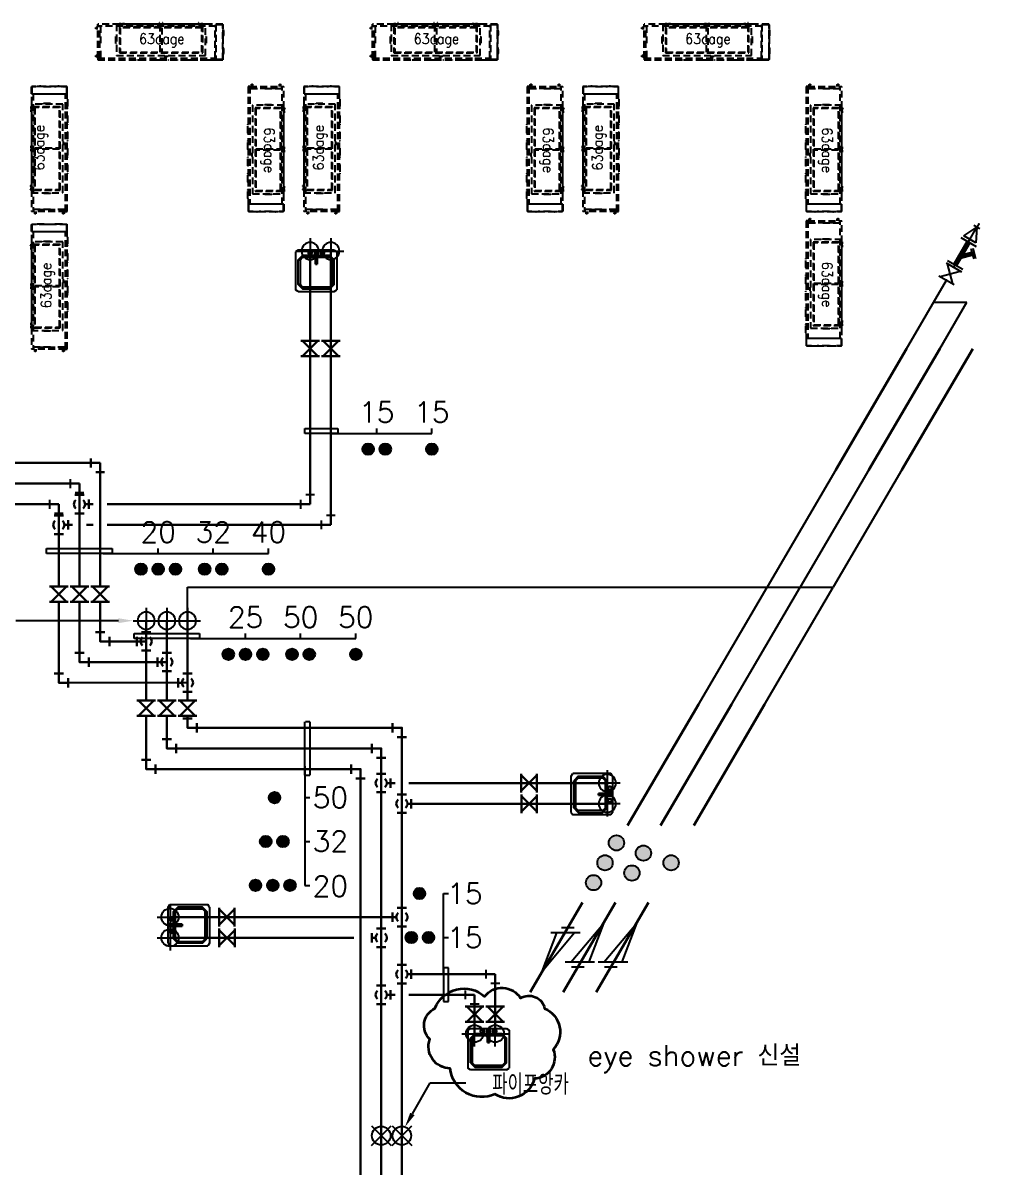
# Model space of a CAD drawing. Header units: millimetres. Extents: x 98929 to 11941380, y 952 to 54154.
# Drawn here: x 261045 to 275102, y 36084 to 52696 of the extents above; entities that cross this region are included whole.
import ezdxf
from ezdxf.enums import TextEntityAlignment as Align

# ---------------------------------------------------------------- set-up
doc = ezdxf.new("R2010")
doc.units = ezdxf.units.MM
for name, pattern in [('DASHED', [0.75, 0.5, -0.25]), ('HIDDEN', [0.375, 0.25, -0.125]), ('PHANTOM', [63.5, 31.75, -6.35, 6.35, -6.35, 6.35, -6.35])]:
    doc.linetypes.add(name, pattern=pattern)
for name, color, linetype, lineweight in [('-급수', 3, 'Continuous', 30), ('-급탕', 2, 'Continuous', 30), ('-환탕', 4, 'Continuous', 30)]:
    doc.layers.add(name, color=color, linetype=linetype, lineweight=lineweight)
for name, color, linetype in [('1', 1, 'Continuous'), ('5TXT', 7, 'Continuous'), ('ex', 1, 'Continuous'), ('IVC-SPF', 1, 'Continuous'), ('pipe', 3, 'Continuous'), ('R', 15, 'Continuous'), ('VENT', 7, 'HIDDEN'), ('Y', 2, 'Continuous'), ('라이저', 7, 'Continuous'), ('빌트인', 8, 'Continuous')]:
    doc.layers.add(name, color=color, linetype=linetype)
doc.styles.add('굴림', font='simple.shx', dxfattribs={"bigfont": 'whgtxt.shx'})
doc.styles.add('으뜸체', font='simplex.shx', dxfattribs={"bigfont": 'whgtxt.shx'})

# ---------------------------------------------------------------- blocks, each defined once
blk = doc.blocks.new('SINK2')
at = {"layer": '빌트인'}
for p, q in [((-262, 600), (-300, 575)), ((-300, 25), (-300, 575)), ((-262, 600), (262, 600)), ((-198, 562), (-262, 498)), ((-262, 498), (-198, 562)), ((-236, 498), (-198, 536)), ((-198, 536), (-236, 498)), ((198, 562), (-198, 562)), ((-198, 562), (198, 562)), ((-198, 536), (-198, 562)), ((-198, 536), (-198, 562)), ((-198, 536), (198, 536)), ((198, 536), (-198, 536)), ((262, 498), (198, 562)), ((198, 562), (198, 536)), ((262, 498), (198, 562)), ((198, 536), (198, 562)), ((236, 498), (198, 536)), ((198, 536), (236, 498)), ((262, 600), (300, 575)), ((300, 25), (300, 575)), ((-262, 498), (-262, 140)), ((-262, 498), (-262, 140)), ((-236, 498), (-262, 498)), ((-236, 498), (-262, 498)), ((-236, 140), (-236, 498)), ((-236, 140), (-236, 498)), ((236, 140), (236, 498)), ((236, 498), (262, 498)), ((236, 140), (236, 498)), ((236, 498), (262, 498)), ((262, 498), (262, 140)), ((262, 498), (262, 140)), ((-13, 204), (-13, 89)), ((13, 204), (-13, 204)), ((-13, 204), (-13, 102)), ((13, 204), (-13, 204)), ((-13, 204), (13, 204)), ((13, 204), (-13, 204)), ((-13, 204), (-13, 102)), ((-13, 89), (-13, 204)), ((13, 89), (13, 204)), ((13, 102), (13, 204)), ((13, 204), (13, 102)), ((13, 89), (13, 204)), ((-262, 0), (-300, 25)), ((-262, 140), (-198, 76)), ((-262, 140), (-236, 140)), ((-198, 76), (-262, 140)), ((-262, 140), (-236, 140)), ((262, 0), (-262, 0)), ((-198, 102), (-236, 140)), ((-236, 140), (-198, 102)), ((198, 102), (-198, 102)), ((-198, 102), (198, 102)), ((-198, 76), (-198, 102)), ((-198, 102), (-198, 76)), ((-198, 76), (198, 76)), ((198, 76), (-198, 76)), ((-114, 45), (-115, 38)), ((-115, 38), (-114, 45)), ((-114, 45), (-115, 38)), ((-115, 38), (-114, 45)), ((-115, 38), (-114, 32)), ((-114, 32), (-115, 38)), ((-115, 38), (-114, 32)), ((-114, 32), (-115, 38)), ((-111, 51), (-114, 45)), ((-114, 45), (-111, 51)), ((-111, 51), (-114, 45)), ((-114, 45), (-111, 51)), ((-114, 32), (-111, 25)), ((-111, 25), (-114, 32)), ((-114, 32), (-111, 25)), ((-111, 25), (-114, 32)), ((-107, 56), (-111, 51)), ((-111, 51), (-107, 56)), ((-107, 56), (-111, 51)), ((-111, 51), (-107, 56)), ((-111, 25), (-107, 20)), ((-107, 20), (-111, 25)), ((-111, 25), (-107, 20)), ((-107, 20), (-111, 25)), ((-102, 60), (-107, 56)), ((-107, 56), (-102, 60)), ((-102, 60), (-107, 56)), ((-107, 56), (-102, 60)), ((-107, 20), (-102, 16)), ((-102, 16), (-107, 20)), ((-107, 20), (-102, 16)), ((-102, 16), (-107, 20)), ((-96, 63), (-102, 60)), ((-102, 60), (-96, 63)), ((-96, 63), (-102, 60)), ((-102, 60), (-96, 63)), ((-102, 16), (-96, 14)), ((-96, 14), (-102, 16)), ((-102, 16), (-96, 14)), ((-96, 14), (-102, 16)), ((-89, 64), (-96, 63)), ((-96, 63), (-89, 64)), ((-89, 64), (-96, 63)), ((-96, 63), (-89, 64)), ((-96, 14), (-89, 13)), ((-89, 13), (-96, 14)), ((-96, 14), (-89, 13)), ((-89, 13), (-96, 14)), ((-82, 63), (-89, 64)), ((-82, 63), (-89, 64)), ((-89, 64), (-82, 63)), ((-82, 63), (-89, 64)), ((-89, 13), (-82, 14)), ((-82, 14), (-89, 13)), ((-89, 13), (-82, 14)), ((-82, 14), (-89, 13)), ((-76, 60), (-82, 63)), ((-82, 63), (-76, 60)), ((-76, 60), (-82, 63)), ((-82, 63), (-76, 60)), ((-82, 14), (-76, 16)), ((-76, 16), (-82, 14)), ((-82, 14), (-76, 16)), ((-76, 16), (-82, 14)), ((-71, 56), (-76, 60)), ((-76, 60), (-71, 56)), ((-71, 56), (-76, 60)), ((-76, 60), (-71, 56)), ((-76, 16), (-71, 20)), ((-71, 20), (-76, 16)), ((-76, 16), (-71, 20)), ((-71, 20), (-76, 16)), ((-67, 51), (-71, 56)), ((-71, 56), (-67, 51)), ((-67, 51), (-71, 56)), ((-71, 56), (-67, 51)), ((-71, 20), (-67, 25)), ((-67, 25), (-71, 20)), ((-71, 20), (-67, 25)), ((-67, 25), (-71, 20)), ((-64, 45), (-67, 51)), ((-67, 51), (-64, 45)), ((-64, 45), (-67, 51)), ((-67, 51), (-64, 45)), ((-67, 25), (-64, 32)), ((-64, 32), (-67, 25)), ((-67, 25), (-64, 32)), ((-64, 32), (-67, 25)), ((-64, 38), (-64, 45)), ((-64, 45), (-64, 38)), ((-64, 38), (-64, 45)), ((-64, 45), (-64, 38)), ((-64, 32), (-64, 38)), ((-64, 38), (-64, 32)), ((-64, 32), (-64, 38)), ((-64, 38), (-64, 32)), ((-13, 64), (-25, 76)), ((-25, 76), (25, 76)), ((-25, 76), (-13, 64)), ((-25, 13), (-25, 76)), ((-13, 25), (-25, 13)), ((-13, 25), (-25, 13)), ((25, 13), (-25, 13)), ((13, 102), (-13, 102)), ((-13, 102), (13, 102)), ((-13, 64), (-13, 102)), ((-13, 102), (-13, 89)), ((-13, 102), (-13, 89)), ((-13, 64), (-13, 102)), ((-13, 89), (13, 89)), ((-13, 89), (13, 89)), ((-13, 25), (-13, 89)), ((-13, 89), (-13, 25)), ((13, 64), (-13, 64)), ((13, 64), (-13, 64)), ((-13, 25), (-13, 64)), ((13, 25), (-13, 25)), ((13, 25), (-13, 25)), ((13, 102), (13, 64)), ((13, 89), (13, 102)), ((13, 102), (13, 64)), ((13, 102), (13, 89)), ((13, 89), (13, 25)), ((13, 89), (13, 25)), ((25, 76), (13, 64)), ((13, 64), (25, 76)), ((13, 25), (13, 64)), ((13, 25), (25, 13)), ((13, 25), (25, 13)), ((25, 76), (25, 13)), ((67, 51), (64, 45)), ((64, 45), (67, 51)), ((67, 51), (64, 45)), ((64, 45), (67, 51)), ((64, 38), (64, 45)), ((64, 45), (64, 38)), ((64, 38), (64, 45)), ((64, 45), (64, 38)), ((64, 38), (64, 32)), ((64, 32), (64, 38)), ((64, 38), (64, 32)), ((64, 32), (64, 38)), ((64, 32), (67, 25)), ((67, 25), (64, 32)), ((64, 32), (67, 25)), ((67, 25), (64, 32)), ((71, 56), (67, 51)), ((67, 51), (71, 56)), ((71, 56), (67, 51)), ((67, 51), (71, 56)), ((67, 25), (71, 20)), ((71, 20), (67, 25)), ((67, 25), (71, 20)), ((71, 20), (67, 25)), ((76, 60), (71, 56)), ((71, 56), (76, 60)), ((76, 60), (71, 56)), ((71, 56), (76, 60)), ((71, 20), (76, 16)), ((76, 16), (71, 20)), ((71, 20), (76, 16)), ((76, 16), (71, 20)), ((82, 63), (76, 60)), ((76, 60), (82, 63)), ((82, 63), (76, 60)), ((76, 60), (82, 63)), ((76, 16), (82, 14)), ((82, 14), (76, 16)), ((76, 16), (82, 14)), ((82, 14), (76, 16)), ((89, 64), (82, 63)), ((82, 63), (89, 64)), ((89, 64), (82, 63)), ((82, 63), (89, 64)), ((82, 14), (89, 13)), ((89, 13), (82, 14)), ((82, 14), (89, 13)), ((89, 13), (82, 14)), ((96, 63), (89, 64)), ((89, 64), (96, 63)), ((96, 63), (89, 64)), ((89, 64), (96, 63)), ((89, 13), (96, 14)), ((96, 14), (89, 13)), ((89, 13), (96, 14)), ((96, 14), (89, 13)), ((102, 60), (96, 63)), ((96, 63), (102, 60)), ((102, 60), (96, 63)), ((96, 63), (102, 60)), ((96, 14), (102, 16)), ((102, 16), (96, 14)), ((96, 14), (102, 16)), ((102, 16), (96, 14)), ((107, 56), (102, 60)), ((102, 60), (107, 56)), ((107, 56), (102, 60)), ((102, 60), (107, 56)), ((102, 16), (107, 20)), ((107, 20), (102, 16)), ((102, 16), (107, 20)), ((107, 20), (102, 16)), ((111, 51), (107, 56)), ((107, 56), (111, 51)), ((111, 51), (107, 56)), ((107, 56), (111, 51)), ((107, 20), (111, 25)), ((111, 25), (107, 20)), ((107, 20), (111, 25)), ((111, 25), (107, 20)), ((114, 45), (111, 51)), ((111, 51), (114, 45)), ((114, 45), (111, 51)), ((111, 51), (114, 45)), ((111, 25), (114, 32)), ((114, 32), (111, 25)), ((111, 25), (114, 32)), ((114, 32), (111, 25)), ((115, 38), (114, 45)), ((114, 45), (115, 38)), ((115, 38), (114, 45)), ((114, 45), (115, 38)), ((114, 32), (115, 38)), ((115, 38), (114, 32)), ((114, 32), (115, 38)), ((115, 38), (114, 32)), ((198, 76), (262, 140)), ((236, 140), (198, 102)), ((262, 140), (198, 76)), ((198, 102), (236, 140)), ((198, 102), (198, 76)), ((198, 102), (198, 76)), ((262, 140), (236, 140)), ((236, 140), (262, 140)), ((262, 0), (300, 25))]:
    blk.add_line(p, q, dxfattribs=at)
blk = doc.blocks.new('IVC-S70')
at = {"layer": '빌트인', "linetype": 'DASHED', "ltscale": 200}
for p, q in [((-909, 221), (-908, 221)), ((-909, 221), (-909, 161)), ((-908, 222), (-907, 222)), ((-908, -285), (-908, 222)), ((-907, 222), (-908, 222)), ((-907, 228), (905, 228)), ((-907, 225), (-907, 228)), ((-907, 225), (-907, 222)), ((-805, 225), (-907, 225)), ((-907, 223), (-806, 223)), ((-907, 223), (-907, 222)), ((-907, 222), (-907, 222)), ((-809, 222), (-905, 222)), ((-807, 225), (-807, 223)), ((-806, 223), (-806, 222)), ((-806, 222), (-805, 222)), ((-805, 222), (-806, 222)), ((-805, 222), (-805, 225)), ((-805, 222), (-805, -285)), ((-805, 202), (905, 202)), ((-797, -265), (-797, 202)), ((-655, 228), (635, 228)), ((-655, -228), (-655, 228)), ((-615, -188), (-615, 188)), ((-615, 188), (595, 188)), ((-605, 248), (-603, 248)), ((-605, 228), (-605, 248)), ((-555, 228), (-605, 228)), ((-605, -178), (-605, 178)), ((-605, 178), (585, 178)), ((-603, 248), (-603, 230)), ((-603, 230), (-557, 230)), ((-557, 248), (-555, 248)), ((-557, 230), (-557, 248)), ((-555, 248), (-555, 228)), ((-35, 248), (-33, 248)), ((-35, 228), (-35, 248)), ((15, 228), (-35, 228)), ((-33, 248), (-33, 230)), ((-33, 230), (13, 230)), ((-20, 178), (-20, -178)), ((0, -178), (0, 178)), ((13, 248), (15, 248)), ((13, 230), (13, 248)), ((15, 248), (15, 228)), ((535, 248), (537, 248)), ((535, 228), (535, 248)), ((585, 228), (535, 228)), ((537, 248), (537, 230)), ((537, 230), (583, 230)), ((583, 230), (583, 248)), ((583, 248), (585, 248)), ((585, 248), (585, 228)), ((585, 178), (585, -178)), ((595, 188), (595, -188)), ((635, 228), (635, -228)), ((870, 202), (870, -55)), ((880, -265), (880, 202)), ((905, 202), (905, 228)), ((905, -265), (905, 202)), ((905, 182), (933, 182)), ((938, 167), (938, 177)), ((-910, 44), (-910, 161)), ((-908, 161), (-910, 161)), ((-910, 54), (-910, 151)), ((-910, 151), (-910, 151)), ((-910, 54), (-910, 54)), ((-910, 44), (-908, 44)), ((-909, 44), (-909, -132)), ((-665, 51), (-665, -51)), ((-655, 51), (-665, 51)), ((645, 51), (635, 51)), ((645, -51), (645, 51)), ((905, 162), (933, 162)), ((-910, -221), (-910, -104)), ((-908, -104), (-910, -104)), ((-910, -211), (-910, -114)), ((-910, -114), (-910, -114)), ((-665, -51), (-655, -51)), ((635, -51), (645, -51)), ((870, -157), (870, -265)), ((-910, -211), (-910, -211)), ((-910, -221), (-908, -221)), ((-909, -221), (-909, -286)), ((-909, -286), (-908, -286)), ((-908, -285), (-907, -285)), ((-908, -285), (-908, -286)), ((-908, -287), (-908, -286)), ((-908, -286), (-907, -286)), ((-908, -287), (-907, -287)), ((-907, -286), (-907, -285)), ((-907, -286), (-907, -286)), ((-907, -286), (-907, -288)), ((-905, -286), (-907, -286)), ((-907, -288), (-907, -291)), ((-805, -288), (-907, -288)), ((-580, -291), (-907, -291)), ((-905, -286), (-809, -286)), ((-806, -286), (-809, -286)), ((-807, -286), (-807, -288)), ((-806, -286), (-806, -285)), ((-805, -285), (-806, -285)), ((-806, -286), (-806, -285)), ((-806, -286), (-805, -286)), ((-580, -265), (-805, -265)), ((-805, -285), (-805, -288)), ((-718, -296), (-600, -296)), ((-718, -296), (-600, -296)), ((-718, -296), (-599, -296)), ((-718, -296), (-599, -296)), ((635, -228), (-655, -228)), ((595, -188), (-615, -188)), ((585, -178), (-605, -178)), ((905, -265), (-580, -265)), ((905, -291), (-580, -291)), ((-481, -296), (-361, -296)), ((-481, -296), (-361, -296)), ((-244, -296), (-124, -296)), ((-244, -296), (-124, -296)), ((-113, -228), (-113, -238)), ((-56, -238), (-113, -238)), ((-56, -238), (-56, -228)), ((-6, -296), (113, -296)), ((-6, -296), (113, -296)), ((231, -296), (350, -296)), ((231, -296), (350, -296)), ((905, -225), (933, -225)), ((905, -245), (933, -245)), ((905, -265), (905, -291)), ((938, -240), (938, -230))]:
    blk.add_line(p, q, dxfattribs=at)
for centre, radius, start, end in [((-905, 220), 2, 147.4808, 154.9288), ((933, 177), 5, 0, 90), ((933, 167), 5, 270, 0), ((-905, -284), 2, 207.8925, 209.1843), ((-905, -284), 2, 222.132, 270), ((-718, -288), 7.5, 199.1756, 270), ((-718, -288), 7.4, 199.445, 270), ((-718, -288), 7.5, 199.1756, 270), ((-718, -288), 7.4, 199.445, 270), ((-599, -288), 7.5, 270, 340.8244), ((-599, -288), 7.4, 270, 340.555), ((-481, -288), 7.5, 199.1756, 270), ((-481, -288), 7.4, 199.445, 270), ((-361, -288), 7.5, 270, 340.8244), ((-361, -288), 7.4, 270, 340.555), ((-244, -288), 7.5, 199.1756, 270), ((-244, -288), 7.4, 199.445, 270), ((-124, -288), 7.5, 270, 340.8244), ((-124, -288), 7.4, 270, 340.555), ((-6, -288), 7.5, 199.1756, 270), ((-6, -288), 7.4, 199.445, 270), ((113, -288), 7.5, 270, 340.8244), ((113, -288), 7.4, 270, 340.555), ((231, -288), 7.5, 199.1756, 270), ((231, -288), 7.4, 199.445, 270), ((350, -288), 7.5, 270, 340.8244), ((350, -288), 7.4, 270, 340.555), ((933, -230), 5, 0, 90), ((933, -240), 5, 270, 0)]:
    blk.add_arc(centre, radius, start, end, dxfattribs=at)
for points, knots in [([(-906, 221), (-906, 221), (-907, 221), (-907, 221), (-907, 221), (-908, 221), (-908, 221), (-908, 221), (-908, 222), (-908, 222)], [0, 0, 0, 0, 0.25, 0.25, 0.5, 0.5, 0.75, 0.75, 1, 1, 1, 1]), ([(-907, 223), (-907, 223), (-907, 223), (-907, 222), (-907, 222), (-906, 222), (-906, 222), (-906, 221), (-906, 221), (-906, 221)], [0, 0, 0, 0, 0.25, 0.25, 0.5, 0.5, 0.75, 0.75, 1, 1, 1, 1]), ([(-907, 222), (-907, 222), (-907, 222), (-907, 222), (-907, 221), (-906, 221), (-906, 221), (-906, 221), (-906, 221), (-906, 221)], [0, 0, 0, 0, 0.25, 0.25, 0.5, 0.5, 0.75, 0.75, 1, 1, 1, 1]), ([(-807, 221), (-807, 221), (-807, 221), (-807, 222), (-807, 222), (-806, 222), (-806, 222), (-806, 223), (-806, 223), (-806, 223)], [0, 0, 0, 0, 0.25, 0.25, 0.5, 0.5, 0.75, 0.75, 1, 1, 1, 1]), ([(-807, 221), (-807, 221), (-807, 221), (-807, 221), (-807, 221), (-806, 221), (-806, 222), (-806, 222), (-806, 222), (-806, 222)], [0, 0, 0, 0, 0.25, 0.25, 0.5, 0.5, 0.75, 0.75, 1, 1, 1, 1]), ([(-806, 222), (-806, 222), (-806, 221), (-806, 221), (-806, 221), (-806, 221), (-807, 221), (-807, 221), (-807, 221), (-807, 221)], [0, 0, 0, 0, 0.25, 0.25, 0.5, 0.5, 0.75, 0.75, 1, 1, 1, 1]), ([(-805, 222), (-805, 222), (-805, 221), (-805, 221), (-805, 221), (-806, 221), (-806, 221), (-807, 221), (-807, 221), (-807, 221)], [0, 0, 0, 0, 0.25, 0.25, 0.5, 0.5, 0.75, 0.75, 1, 1, 1, 1]), ([(-910, 151), (-911, 150), (-912, 148), (-913, 144), (-915, 139), (-915, 133), (-916, 124), (-916, 114), (-917, 107), (-917, 102)], [0, 0, 0, 0, 0.06656, 0.148336, 0.245879, 0.367331, 0.543547, 0.754398, 1, 1, 1, 1]), ([(-917, 102), (-917, 97), (-916, 88), (-916, 76), (-915, 67), (-914, 61), (-913, 57), (-911, 55), (-911, 54), (-910, 54)], [0, 0, 0, 0, 0.306371, 0.556522, 0.750806, 0.848907, 0.923816, 0.967508, 1, 1, 1, 1]), ([(-910, -114), (-911, -115), (-912, -117), (-913, -121), (-915, -126), (-915, -132), (-916, -141), (-916, -151), (-917, -158), (-917, -163)], [0, 0, 0, 0, 0.06656, 0.148336, 0.245879, 0.367331, 0.543547, 0.754398, 1, 1, 1, 1]), ([(-917, -163), (-917, -168), (-916, -177), (-916, -190), (-915, -198), (-914, -204), (-913, -208), (-911, -210), (-911, -211), (-910, -211)], [0, 0, 0, 0, 0.306371, 0.556522, 0.750806, 0.848907, 0.923816, 0.967508, 1, 1, 1, 1]), ([(-908, -285), (-908, -284), (-908, -284), (-908, -284), (-908, -284), (-907, -284), (-907, -284), (-907, -284), (-906, -284), (-906, -284)], [0, 0, 0, 0, 0.25, 0.25, 0.5, 0.5, 0.75, 0.75, 1, 1, 1, 1]), ([(-907, -285), (-907, -285), (-907, -285), (-908, -285), (-908, -285), (-908, -285), (-908, -285), (-908, -285), (-908, -285), (-908, -286)], [0, 0, 0, 0, 0.25, 0.25, 0.5, 0.5, 0.75, 0.75, 1, 1, 1, 1]), ([(-908, -286), (-908, -286), (-908, -286), (-908, -285), (-908, -285), (-907, -285), (-907, -285), (-907, -285), (-907, -285), (-907, -285)], [0, 0, 0, 0, 0.25, 0.25, 0.5, 0.5, 0.75, 0.75, 1, 1, 1, 1]), ([(-906, -284), (-906, -284), (-906, -284), (-906, -284), (-906, -284), (-907, -284), (-907, -284), (-907, -285), (-907, -285), (-907, -285)], [0, 0, 0, 0, 0.25, 0.25, 0.5, 0.5, 0.75, 0.75, 1, 1, 1, 1]), ([(-906, -284), (-906, -284), (-906, -284), (-906, -285), (-906, -285), (-907, -285), (-907, -285), (-907, -286), (-907, -286), (-907, -286)], [0, 0, 0, 0, 0.25, 0.25, 0.5, 0.5, 0.75, 0.75, 1, 1, 1, 1]), ([(-907, -285), (-907, -284), (-907, -284), (-907, -284), (-907, -284), (-907, -284), (-907, -284), (-906, -284), (-906, -284), (-906, -284)], [0, 0, 0, 0, 0.25, 0.25, 0.5, 0.5, 0.75, 0.75, 1, 1, 1, 1]), ([(-806, -285), (-806, -285), (-806, -285), (-806, -284), (-806, -284), (-807, -284), (-807, -284), (-807, -284), (-807, -284), (-807, -284)], [0, 0, 0, 0, 0.25, 0.25, 0.5, 0.5, 0.75, 0.75, 1, 1, 1, 1]), ([(-806, -286), (-806, -286), (-806, -286), (-806, -285), (-806, -285), (-807, -285), (-807, -285), (-807, -284), (-807, -284), (-807, -284)], [0, 0, 0, 0, 0.25, 0.25, 0.5, 0.5, 0.75, 0.75, 1, 1, 1, 1]), ([(-807, -284), (-807, -284), (-807, -284), (-807, -284), (-806, -284), (-806, -284), (-806, -284), (-806, -284), (-806, -284), (-806, -285)], [0, 0, 0, 0, 0.25, 0.25, 0.5, 0.5, 0.75, 0.75, 1, 1, 1, 1]), ([(-807, -284), (-807, -284), (-807, -284), (-806, -284), (-806, -284), (-805, -284), (-805, -284), (-805, -284), (-805, -284), (-805, -285)], [0, 0, 0, 0, 0.25, 0.25, 0.5, 0.5, 0.75, 0.75, 1, 1, 1, 1])]:
    blk.add_open_spline(points, degree=3, knots=knots, dxfattribs=at)
blk = doc.blocks.new('P1')
at = {"layer": '1', "color": 1, "linetype": 'Continuous'}
for p, q in [((0, -112.5), (0, 112.5)), ((112.5, 0), (-112.5, 0))]:
    blk.add_line(p, q, dxfattribs=at)
at = {"layer": 'pipe', "color": 2}
blk.add_circle((0, 0), 75, dxfattribs=at)
blk = doc.blocks.new('SF31T')
at = {"color": 2, "linetype": 'Continuous'}
for p, q in [((-0.75, 1.5), (0.75, 1.5)), ((1.5, 0.75), (1.5, -0.75)), ((-0.75, -1.5), (0.75, -1.5))]:
    blk.add_line(p, q, dxfattribs=at)
at = {"color": 0, "linetype": 'Continuous'}
for p, q in [((0, 1.5), (0, -1.5)), ((1.5, 0), (0.9, 0))]:
    blk.add_line(p, q, dxfattribs=at)
at = {"color": 2, "linetype": 'Continuous'}
for start, end in [(131.8103, 228.1897), (311.8103, 408.1897)]:
    blk.add_arc((0, 0), 0.9, start, end, dxfattribs=at)
for p in [(0, 1.5), (1.5, 0), (0, -1.5)]:
    blk.add_point(p, dxfattribs=at)
blk = doc.blocks.new('SA20L')
at = {"color": 2, "linetype": 'Continuous'}
for p, q in [((1.59, 0.53), (0.53, 1.59)), ((0.53, -1.59), (1.59, -0.53))]:
    blk.add_line(p, q, dxfattribs=at)
at = {"color": 0, "linetype": 'Continuous'}
blk.add_lwpolyline([(1.06, -1.06), (0, 0), (1.06, 1.06)], dxfattribs=at)
at = {"color": 2, "linetype": 'Continuous'}
for p in [(1.06, 1.06), (1.06, -1.06)]:
    blk.add_point(p, dxfattribs=at)
blk = doc.blocks.new('VALG01')
at = {"color": 3, "linetype": 'Continuous'}
for p, q in [((-1.25, 1.5), (-1.25, -1.5)), ((1.25, 1.5), (1.25, -1.5))]:
    blk.add_line(p, q, dxfattribs=at)
at = {"color": 2, "linetype": 'Continuous'}
for p, q in [((-1.25, -1.25), (1.25, 1.25)), ((-1.25, 1.25), (1.25, -1.25))]:
    blk.add_line(p, q, dxfattribs=at)
at = {"color": 3, "linetype": 'Continuous'}
for p in [(-1.25, 0), (1.25, 0)]:
    blk.add_point(p, dxfattribs=at)
blk = doc.blocks.new('A$C2A6351C6')
at = {"xscale": 49.99999999999999, "yscale": 49.99999999999999, "zscale": 49.99999999999999, "rotation": 180}
blk.add_blockref('VALG01', (62.5, 75), dxfattribs=at)
blk = doc.blocks.new('*X42')
at = {"color": 0}
for p, q in [((123.29, 97.62), (124.03, 97.62)), ((123.42, 97.5), (124.15, 97.5)), ((123.54, 97.38), (124.28, 97.38)), ((123.67, 97.25), (124.4, 97.25)), ((123.79, 97.12), (124.53, 97.12)), ((123.92, 97), (124.65, 97)), ((124.04, 96.88), (124.78, 96.88)), ((124.17, 96.75), (124.9, 96.75)), ((124.29, 96.62), (125.03, 96.62)), ((124.42, 96.5), (125.1, 96.5)), ((124.54, 96.38), (124.97, 96.38)), ((124.67, 96.25), (124.85, 96.25))]:
    blk.add_line(p, q, dxfattribs=at)
blk = doc.blocks.new('VALA02')
at = {"color": 3, "linetype": 'Continuous'}
for p, q in [((0, 1.5), (0, -1.5)), ((2.5, 1.5), (2.5, -1.5)), ((3, 1.5), (3, -1.5)), ((7.5, 0.26), (3, 0.26)), ((3, 0.17), (7.5, 0.17)), ((3, 0.06), (7.5, 0.06)), ((7.5, 1.5), (7.5, -1.5)), ((3, -0.06), (7.5, -0.06)), ((3, -0.19), (7.5, -0.19)), ((4.33, -0.26), (3, -0.26)), ((4.39, -0.26), (4.33, -0.26)), ((4.33, -0.26), (4.33, -0.26)), ((4.33, -0.26), (4.33, -0.26)), ((5.13, -0.26), (4.39, -0.26)), ((4.39, -0.26), (4.39, -0.26)), ((5.91, -1.77), (4.39, -0.26)), ((5.13, -0.26), (5.13, -0.26)), ((7.5, -0.26), (5.13, -0.26)), ((6.27, -1.41), (5.13, -0.26)), ((6.27, -1.41), (5.45, -2.23)), ((5.47, -0.26), (5.47, -0.26)), ((6.94, -1.17), (5.67, -2.44)), ((6.73, -0.95), (6.27, -1.41))]:
    blk.add_line(p, q, dxfattribs=at)
at = {"color": 2, "linetype": 'Continuous'}
for p, q in [((0, -1.25), (2.5, 1.25)), ((0, 1.25), (2.5, -1.25)), ((8, -1.2), (8, 1.2)), ((8, 1.2), (10.4, 0)), ((10.4, 0), (8, -1.2)), ((10.4, -0.6), (10.4, 0.6))]:
    blk.add_line(p, q, dxfattribs=at)
at = {"color": 0, "linetype": 'Continuous'}
for p, q in [((2.5, 0), (3, 0)), ((7.5, 0), (10.4, 0)), ((10.4, 0), (11, 0))]:
    blk.add_line(p, q, dxfattribs=at)
for p in [(0, 0), (11, 0)]:
    blk.add_point(p, dxfattribs=at)
at = {"color": 3, "linetype": 'Continuous'}
blk.add_blockref('*X42', (-118.85, -97.94), dxfattribs=at)
blk = doc.blocks.new('VALA01')
at = {"color": 2, "linetype": 'Continuous'}
for p, q in [((1.59, -1.59), (-1.59, 1.59)), ((-1.59, -1.59), (1.59, 1.59))]:
    blk.add_line(p, q, dxfattribs=at)
blk.add_circle((0, 0), 1.5, dxfattribs=at)
blk.add_point((0, 0), dxfattribs=at)

msp = doc.modelspace()

# ---------------------------------------------------------------- hatches: boundary and pattern name
at = {"layer": '5TXT'}
h = msp.add_hatch(color=7, dxfattribs=at)
h.dxf.hatch_style = 1
edge = h.paths.add_edge_path()
edge.add_arc((266057, 46508), 83.3, 540, 900, ccw=False)
h = msp.add_hatch(color=7, dxfattribs=at)
h.dxf.hatch_style = 1
edge = h.paths.add_edge_path()
edge.add_arc((266307, 46508), 83.3, 540, 900, ccw=False)
h = msp.add_hatch(color=7, dxfattribs=at)
h.dxf.hatch_style = 1
edge = h.paths.add_edge_path()
edge.add_arc((266982, 46508), 83.3, 540, 900, ccw=False)
h = msp.add_hatch(color=7, dxfattribs=at)
h.dxf.hatch_style = 1
edge = h.paths.add_edge_path()
edge.add_arc((262759.5, 44765.4), 83.3, 540, 900, ccw=False)
h = msp.add_hatch(color=7, dxfattribs=at)
h.dxf.hatch_style = 1
edge = h.paths.add_edge_path()
edge.add_arc((263009.5, 44765.4), 83.3, 540, 900, ccw=False)
h = msp.add_hatch(color=7, dxfattribs=at)
h.dxf.hatch_style = 1
edge = h.paths.add_edge_path()
edge.add_arc((263259.5, 44765.4), 83.3, 540, 900, ccw=False)
h = msp.add_hatch(color=7, dxfattribs=at)
h.dxf.hatch_style = 1
edge = h.paths.add_edge_path()
edge.add_arc((263684.5, 44765.4), 83.3, 540, 900, ccw=False)
h = msp.add_hatch(color=7, dxfattribs=at)
h.dxf.hatch_style = 1
edge = h.paths.add_edge_path()
edge.add_arc((263934.5, 44765.4), 83.3, 540, 900, ccw=False)
h = msp.add_hatch(color=7, dxfattribs=at)
h.dxf.hatch_style = 1
edge = h.paths.add_edge_path()
edge.add_arc((264609.5, 44765.4), 83.3, 540, 900, ccw=False)
h = msp.add_hatch(color=7, dxfattribs=at)
h.dxf.hatch_style = 1
edge = h.paths.add_edge_path()
edge.add_arc((264027.7, 43529), 83.3, 540, 900, ccw=False)
h = msp.add_hatch(color=7, dxfattribs=at)
h.dxf.hatch_style = 1
edge = h.paths.add_edge_path()
edge.add_arc((264277.7, 43529), 83.3, 540, 900, ccw=False)
h = msp.add_hatch(color=7, dxfattribs=at)
h.dxf.hatch_style = 1
edge = h.paths.add_edge_path()
edge.add_arc((264527.7, 43529), 83.3, 540, 900, ccw=False)
h = msp.add_hatch(color=7, dxfattribs=at)
h.dxf.hatch_style = 1
edge = h.paths.add_edge_path()
edge.add_arc((264952.7, 43529), 83.3, 540, 900, ccw=False)
h = msp.add_hatch(color=7, dxfattribs=at)
h.dxf.hatch_style = 1
edge = h.paths.add_edge_path()
edge.add_arc((265202.7, 43529), 83.3, 540, 900, ccw=False)
h = msp.add_hatch(color=7, dxfattribs=at)
h.dxf.hatch_style = 1
edge = h.paths.add_edge_path()
edge.add_arc((265877.6, 43529), 83.3, 540, 900, ccw=False)
h = msp.add_hatch(color=7, dxfattribs=at)
h.dxf.hatch_style = 1
edge = h.paths.add_edge_path()
edge.add_arc((264699.1, 41448.4), 83.3, 360, 720, ccw=False)
h = msp.add_hatch(color=7, dxfattribs=at)
h.dxf.hatch_style = 1
edge = h.paths.add_edge_path()
edge.add_arc((264570.5, 40811.4), 83.3, 360, 720, ccw=False)
h = msp.add_hatch(color=7, dxfattribs=at)
h.dxf.hatch_style = 1
edge = h.paths.add_edge_path()
edge.add_arc((264820.5, 40811.4), 83.3, 360, 720, ccw=False)
h = msp.add_hatch(color=7, dxfattribs=at)
h.dxf.hatch_style = 1
edge = h.paths.add_edge_path()
edge.add_arc((269662.8, 40791.2), 111.1, -300, 60)
h = msp.add_hatch(color=7, dxfattribs=at)
h.dxf.hatch_style = 1
edge = h.paths.add_edge_path()
edge.add_arc((270053.8, 40642.6), 111.1, -300, 60)
h = msp.add_hatch(color=7, dxfattribs=at)
h.dxf.hatch_style = 1
edge = h.paths.add_edge_path()
edge.add_arc((269496.1, 40502.5), 111.1, -300, 60)
h = msp.add_hatch(color=7, dxfattribs=at)
h.dxf.hatch_style = 1
edge = h.paths.add_edge_path()
edge.add_arc((270456.1, 40502.5), 111.1, -300, 60)
h = msp.add_hatch(color=7, dxfattribs=at)
h.dxf.hatch_style = 1
edge = h.paths.add_edge_path()
edge.add_arc((269887.1, 40353.9), 111.1, -300, 60)
h = msp.add_hatch(color=7, dxfattribs=at)
h.dxf.hatch_style = 1
edge = h.paths.add_edge_path()
edge.add_arc((264422.6, 40174.4), 83.3, -540, -180)
h = msp.add_hatch(color=7, dxfattribs=at)
h.dxf.hatch_style = 1
edge = h.paths.add_edge_path()
edge.add_arc((264672.6, 40174.4), 83.3, 360, 720, ccw=False)
h = msp.add_hatch(color=7, dxfattribs=at)
h.dxf.hatch_style = 1
edge = h.paths.add_edge_path()
edge.add_arc((264922.6, 40174.4), 83.3, 360, 720, ccw=False)
h = msp.add_hatch(color=7, dxfattribs=at)
h.dxf.hatch_style = 1
edge = h.paths.add_edge_path()
edge.add_arc((269329.4, 40213.8), 111.1, -300, 60)
h = msp.add_hatch(color=7, dxfattribs=at)
h.dxf.hatch_style = 1
edge = h.paths.add_edge_path()
edge.add_arc((266803.6, 40055.5), 83.3, -450, -90)
h = msp.add_hatch(color=7, dxfattribs=at)
h.dxf.hatch_style = 1
edge = h.paths.add_edge_path()
edge.add_arc((266684.8, 39418.5), 83.3, -360, 0)
h = msp.add_hatch(color=7, dxfattribs=at)
h.dxf.hatch_style = 1
edge = h.paths.add_edge_path()
edge.add_arc((266934.8, 39418.5), 83.3, -360, 0)

# ---------------------------------------------------------------- linework, layer by layer
at = {"layer": '-급수', "linetype": 'Continuous', "ltscale": 10}
for p, q in [((265515.5, 49383.6), (265515.5, 45407.8)), ((272847.3, 46206.5, -0.5), (273875.7, 47963, -0.5)), ((273807.3, 46206.5, -0.5), (274835.7, 47963, -0.5)), ((256455.7, 45707.8), (261566.4, 45707.8)), ((261566.4, 45707.8), (261566.4, 45497.8)), ((261647.4, 45407.8), (261766.4, 45407.8)), ((261966.4, 45407.8), (262066.4, 45407.8)), ((262266.4, 45407.8), (265515.5, 45407.8)), ((261566.4, 45317.8), (261566.4, 44514.1)), ((261566.4, 44289.1), (261566.4, 43117.1)), ((263434.6, 42859.2, -0.5), (263434.6, 44017.1, -0.5)), ((271812.8, 42799.9, -0.5), (270784.3, 41043.4, -0.5)), ((263434.6, 42461.8, -0.5), (263434.6, 42634.2, -0.5)), ((263434.6, 42461.8), (266547.4, 42461.8)), ((266547.4, 42461.8), (266547.4, 28672.2)), ((269529.6, 41360.3), (266647.4, 41360.3)), ((270129.1, 39924.2, -0.5), (269367.5, 38623.5, -0.5)), ((263181.4, 39714.3), (266466.4, 39714.3, 0.5)), ((267902.9, 38885.3), (266647.4, 38885.3)), ((267902.9, 38021.4), (267902.9, 38885.3))]:
    msp.add_line(p, q, dxfattribs=at)
at = {"layer": '-급수', "linetype": 'Continuous', "lineweight": -3}
msp.add_line((263434.6, 43117.1, -0.5), (261566.4, 43117.1, -0.5), dxfattribs=at)
at = {"layer": '-급탕', "color": 4, "linetype": 'Continuous', "ltscale": 10}
for p, q in [((265215.5, 49383.6), (265215.5, 45707.8)), ((273327.3, 46206.5, -0.5), (274355.7, 47963, -0.5)), ((256755.7, 46007.8), (261866.4, 46007.8)), ((261866.4, 46007.8), (261866.4, 45797.8)), ((261947.4, 45707.8), (262066.4, 45707.8)), ((262266.4, 45707.8), (265215.5, 45707.8)), ((261866.4, 45617.8), (261866.4, 44514.1)), ((261866.4, 44289.1), (261866.4, 43417.1)), ((263134.6, 42859.2), (263134.6, 44017.1)), ((263134.6, 43417.1, -0.5), (261866.4, 43417.1, -0.5)), ((271332.8, 42799.9, -0.5), (270304.3, 41043.4, -0.5)), ((263134.6, 42161.8), (263134.6, 42634.2)), ((263134.6, 42161.8), (266247.4, 42161.8)), ((266247.4, 42161.8), (266247.4, 28972.2)), ((265947.4, 41861.8, -0.5), (265947.4, 29272.2, -0.5)), ((266447.4, 41660.3), (266328.4, 41660.3)), ((269529.6, 41660.3), (266647.4, 41660.3)), ((269649.1, 39924.2, -0.5), (268887.5, 38623.5, -0.5)), ((263181.4, 39414.3), (265847.4, 39414.3)), ((266447.4, 38585.3), (266328.4, 38585.3)), ((267602.9, 38585.3), (266647.4, 38585.3)), ((267602.9, 38021.4), (267602.9, 38585.3))]:
    msp.add_line(p, q, dxfattribs=at)
at = {"layer": '-환탕', "color": 2, "linetype": 'Continuous', "ltscale": 10}
for p, q in [((262031.4, 46372.1, -0.5), (262031.4, 46243.6, -0.5)), ((262230.7, 46172.8, -0.5), (262102.2, 46172.8, -0.5))]:
    msp.add_line(p, q, dxfattribs=at)
at = {"layer": '-환탕', "linetype": 'Continuous', "ltscale": 10}
for p, q in [((240944.6, 46307.8, -0.5), (262166.4, 46307.8, -0.5)), ((262166.4, 46307.8, -0.5), (262166.4, 44514.1, -0.5)), ((262166.4, 44289.1, -0.5), (262166.4, 43717.1, -0.5)), ((262834.6, 42859.2), (262834.6, 44017.1)), ((262834.6, 43717.1, -0.5), (262166.4, 43717.1, -0.5)), ((270852.8, 42799.9, -0.5), (269824.3, 41043.4, -0.5)), ((262834.6, 41861.8), (262834.6, 42634.2)), ((262834.6, 41861.8, -0.5), (265947.4, 41861.8, -0.5)), ((269169.1, 39924.2, -0.5), (268407.5, 38623.5, -0.5))]:
    msp.add_line(p, q, dxfattribs=at)
at = {"color": 1}
for p, q in [((262431.1, 44017.1), (260940.2, 44017.1)), ((266699.5, 36855.9, -0.5), (266957.6, 37309.6, -0.5)), ((266957.6, 37309.6, -0.5), (267477.1, 37309.6, -0.5))]:
    msp.add_line(p, q, dxfattribs=at)
for points in [[(262431.1, 43981.1), (262431.1, 44053.1), (262647.1, 44017.1)], [(266730.8, 36838.1, -0.5), (266668.2, 36873.7, -0.5), (266592.7, 36668.2, -0.5)]]:
    msp.add_solid(points, dxfattribs=at)
at = {"layer": '5TXT', "color": 7}
for centre, radius in [((266057, 46508), 83.3), ((266307, 46508), 83.3), ((266982, 46508), 83.3), ((262759.5, 44765.4), 83.3), ((263009.5, 44765.4), 83.3), ((263259.5, 44765.4), 83.3), ((263684.5, 44765.4), 83.3), ((263934.5, 44765.4), 83.3), ((264609.5, 44765.4), 83.3), ((264027.7, 43529), 83.3), ((264277.7, 43529), 83.3), ((264527.7, 43529), 83.3), ((264952.7, 43529), 83.3), ((265202.7, 43529), 83.3), ((265877.6, 43529), 83.3), ((264699.1, 41448.4), 83.3), ((264570.5, 40811.4), 83.3), ((264820.5, 40811.4), 83.3), ((269662.8, 40791.2, -0.5), 111.1), ((270053.8, 40642.6, -0.5), 111.1), ((269496.1, 40502.5, -0.5), 111.1), ((270456.1, 40502.5, -0.5), 111.1), ((269887.1, 40353.9, -0.5), 111.1), ((264422.6, 40174.4), 83.3), ((264672.6, 40174.4), 83.3), ((264922.6, 40174.4), 83.3), ((269329.4, 40213.8, -0.5), 111.1), ((266803.6, 40055.5), 83.3), ((266684.8, 39418.5), 83.3), ((266934.8, 39418.5), 83.3)]:
    msp.add_circle(centre, radius, dxfattribs=at)
at = {"layer": 'ex', "ltscale": 3000}
for p, q in [((265138.7, 46736.7), (265138.7, 46808.7)), ((265138.7, 46808.7), (265615.4, 46808.7)), ((265615.4, 46736.7), (265138.7, 46736.7)), ((265502, 46736.7), (266982, 46736.7)), ((266182, 46736.7), (266182, 46808.7)), ((266982, 46736.7), (266982, 46808.7)), ((261390, 44994), (261390, 45066)), ((261390, 45066), (262342.9, 45066)), ((263009.5, 44994), (263009.5, 45066)), ((263809.5, 44994), (263809.5, 45066)), ((264609.5, 44994), (264609.5, 45066)), ((262342.9, 44994), (261390, 44994)), ((262209.5, 44994), (264609.5, 44994)), ((262658.1, 43757.6), (262658.1, 43829.6)), ((262658.1, 43829.6), (263611, 43829.6)), ((263611, 43757.6), (262658.1, 43757.6)), ((263477.7, 43757.6), (265877.6, 43757.7)), ((264277.7, 43757.7), (264277.7, 43829.6)), ((265077.7, 43757.6), (265077.7, 43829.6)), ((265877.6, 43757.6), (265877.6, 43829.6)), ((265140, 41775.5), (265140, 42548)), ((265212, 42548), (265212, 41775.5)), ((265140, 41903.4), (265140, 40174.4)), ((265140, 41775.5), (265212, 41775.5)), ((265140, 41448.4), (265212, 41448.4)), ((265140, 40811.4), (265212, 40811.4)), ((265140, 40174.4), (265212, 40174.4)), ((267152.3, 38891), (267152.3, 40055.5)), ((267152.3, 40055.5), (267224.3, 40055.5)), ((267152.3, 39418.5), (267224.3, 39418.5)), ((267152.3, 38978.9), (267152.3, 38490.9)), ((267224.3, 38490.9), (267224.3, 38978.9)), ((267152.3, 38490.9), (267224.3, 38490.9))]:
    msp.add_line(p, q, dxfattribs=at)
at = {"layer": 'ex', "linetype": 'PHANTOM', "ltscale": 2}
for p, q in [((265615.4, 46808.7), (265615.4, 46736.7)), ((262342.9, 45066), (262342.9, 44994)), ((263611, 43829.6), (263611, 43757.6)), ((265212, 42548), (265140, 42548)), ((267224.3, 38978.9), (267152.3, 38978.9))]:
    msp.add_line(p, q, dxfattribs=at)
at = {"layer": 'R', "color": 1}
for p, q in [((272847.3, 46206.5, -0.5), (271850, 44503.2, -0.5)), ((273327.3, 46206.5, -0.5), (272330, 44503.2, -0.5)), ((273807.3, 46206.5, -0.5), (272810, 44503.2, -0.5)), ((263434.6, 44017.1, -0.5), (263434.6, 44503.2, -0.5)), ((263434.6, 44503.2, -0.5), (272810, 44503.2, -0.5)), ((270852.8, 42799.9, -0.5), (271850, 44503.2, -0.5)), ((271332.8, 42799.9, -0.5), (272330, 44503.2, -0.5)), ((271812.8, 42799.9, -0.5), (272810, 44503.2, -0.5)), ((262834.6, 44017.1), (263434.6, 44017.1, -0.5))]:
    msp.add_line(p, q, dxfattribs=at)
at = {"layer": 'R', "color": 2, "linetype": 'Continuous'}
for p, q in [((269048.2, 39556.1, -0.5), (268862.3, 39556.1, -0.5)), ((269005.4, 39062.1, -0.5), (269472.7, 39622.9, -0.5)), ((269472.7, 39622.9, -0.5), (269259.4, 39062.1, -0.5)), ((269485.4, 39062.1, -0.5), (269952.7, 39622.9, -0.5)), ((269952.7, 39622.9, -0.5), (269739.4, 39062.1, -0.5)), ((268583.9, 38924.8, -0.5), (268797.2, 39485.7, -0.5)), ((269051.2, 39485.7, -0.5), (268583.9, 38924.8, -0.5)), ((269137.3, 39485.7, -0.5), (268711.1, 39485.7, -0.5)), ((268919.4, 39062.1, -0.5), (269345.5, 39062.1, -0.5)), ((269399.4, 39062.1, -0.5), (269825.5, 39062.1, -0.5)), ((269008.4, 38991.6, -0.5), (269194.3, 38991.6, -0.5)), ((269488.4, 38991.6, -0.5), (269674.3, 38991.6, -0.5))]:
    msp.add_line(p, q, dxfattribs=at)
at = {"layer": 'VENT', "color": 6, "linetype": 'Continuous', "lineweight": 35, "elevation": -0.5}
msp.add_lwpolyline([(267897.9, 37145.1, -0.5205671), (267250.7, 37518, -0.5205671), (266952, 37940.7, -0.5205671), (267026.7, 38388.2, -0.5205671), (267748.6, 38562.2, -0.5205671), (268271.3, 38537.4, -0.5205671), (268619.8, 38388.2, -0.5205671), (268744.3, 37791.5, -0.5205671), (268470.5, 37368.9, -0.5205671)], format="xyb", close=True, dxfattribs=at)
at = {"layer": 'Y'}
for p, q in [((261731.4, 46072.1), (261731.4, 45943.6)), ((261930.7, 45872.8), (261802.2, 45872.8)), ((261431.4, 45772.1), (261431.4, 45643.6)), ((265080.5, 45643.6), (265080.5, 45772.1)), ((265279.7, 45842.8), (265151.2, 45842.8)), ((261630.7, 45572.8), (261502.2, 45572.8)), ((265579.7, 45542.8), (265451.2, 45542.8)), ((265380.5, 45343.6), (265380.5, 45472.1)), ((267767.9, 38949.5), (267767.9, 38821.1)), ((267967.2, 38750.3), (267838.7, 38750.3)), ((267467.9, 38649.5), (267467.9, 38521.1)), ((267667.2, 38450.3), (267538.7, 38450.3))]:
    msp.add_line(p, q, dxfattribs=at)
at = {"layer": '라이저', "color": 3, "linetype": 'Continuous'}
for p, q in [((273875.7, 47963, -0.5), (274452.4, 48961.8, -0.5)), ((274268.1, 48642.6, -0.5), (274748.1, 48642.6, -0.5)), ((274355.7, 47963, -0.5), (274748.1, 48642.6, -0.5))]:
    msp.add_line(p, q, dxfattribs=at)

# ---------------------------------------------------------------- block references
at = {"layer": '-급수', "linetype": 'Continuous', "ltscale": 10}
for name, p, xscale, yscale, zscale, rotation in [('A$C2A6351C6', (265349.9, 47856.9, 0.5), 1.799999999988358, 1.799999999988358, 1.8, 90), ('A$C2A6351C6', (265651.7, 47855.9, 0.5), 1.799999999988358, 1.799999999988358, 1.8, 90), ('A$C2A6351C6', (261701.4, 44514.1), -1.8, 1.8, 1.8, 90), ('P1', (263434.6, 44017.1, -0.5), -1.666666666666667, 1.666666666666667, 1.666666666666667, 270), ('SA20L', (261566.4, 43117.1, -0.5), 89.99999999996892, 89.99999999996892, 89.99999999996892, 45.00000000009426), ('SF31T', (263434.6, 43117.1, -0.5), 90, 90, 90, 180), ('A$C2A6351C6', (263299.6, 42859.2, -0.5), 1.8, 1.8, 1.8, 270), ('SA20L', (263434.6, 42461.8), -89.99999999996892, 89.99999999996892, 89.99999999996892, 224.9999999999057), ('SA20L', (266547.4, 42461.8), -89.99999999996892, 89.99999999996892, 89.99999999996892, 44.99999999990568), ('A$C2A6351C6', (267738.1, 38192, 0.5), 1.799999999988358, 1.799999999988358, 1.8, 90), ('A$C2A6351C6', (268037.9, 38191.1, 0.5), 1.799999999988358, 1.799999999988358, 1.8, 90)]:
    msp.add_blockref(name, p, dxfattribs=dict(at, xscale=xscale, yscale=yscale, zscale=zscale, rotation=rotation))
for name, p, xscale, yscale, zscale in [('SF31T', (261566.4, 45407.8), 90, 90, 90), ('A$C2A6351C6', (268280.2, 41524.8, 0.5), 1.799999999988358, 1.799999999988358, 1.8), ('SF31T', (266547.4, 41360.3, 0.5), 90, 90, 90), ('A$C2A6351C6', (268282.5, 41224, 0.5), 1.799999999988358, 1.799999999988358, 1.8), ('A$C2A6351C6', (263894.1, 39579.5, 0.5), 1.799999999988358, 1.799999999988358, 1.8), ('SF31T', (266547.4, 39714.3, 0.5), -90, 90, 90), ('A$C2A6351C6', (263896.5, 39278.7, 0.5), 1.799999999988358, 1.799999999988358, 1.8), ('SF31T', (266547.4, 38885.3, 0.5), 90, 90, 90)]:
    msp.add_blockref(name, p, dxfattribs=dict(at, xscale=xscale, yscale=yscale, zscale=zscale))
at = {"layer": '-급탕', "color": 4, "linetype": 'Continuous', "ltscale": 10, "yscale": 90, "zscale": 90}
for p, xscale in [((261866.4, 45707.8), 90), ((266247.4, 41660.3), 90), ((266247.4, 39414.3), -90), ((266247.4, 38585.3), 90)]:
    msp.add_blockref('SF31T', p, dxfattribs=dict(at, xscale=xscale))
at = {"layer": '-급탕', "color": 4, "linetype": 'Continuous', "ltscale": 10}
for name, p, xscale, yscale, zscale, rotation in [('A$C2A6351C6', (262001.4, 44514.1), -1.8, 1.8, 1.8, 90), ('SA20L', (261866.4, 43417.1), 89.99999999996892, 89.99999999996892, 89.99999999996892, 45.00000000009426), ('SF31T', (263134.6, 43417.1, -0.5), 90, 90, 90, 180), ('A$C2A6351C6', (262699.6, 42859.2, -1), 1.8, 1.8, 1.8, 270), ('A$C2A6351C6', (262999.6, 42859.2, -0.5), 1.8, 1.8, 1.8, 270), ('SA20L', (263134.6, 42161.8), -89.99999999996892, 89.99999999996892, 89.99999999996892, 224.9999999999057), ('SA20L', (266247.4, 42161.8), -89.99999999996892, 89.99999999996892, 89.99999999996892, 44.99999999990568)]:
    msp.add_blockref(name, p, dxfattribs=dict(at, xscale=xscale, yscale=yscale, zscale=zscale, rotation=rotation))
at = {"layer": '-환탕', "linetype": 'Continuous', "ltscale": 10}
for name, p, xscale, yscale, zscale, rotation in [('A$C2A6351C6', (262301.4, 44514.1, -0.5), -1.8, 1.8, 1.8, 90), ('P1', (262834.6, 44017.1), -1.666666666666667, 1.666666666666667, 1.666666666666667, 270), ('SA20L', (262166.4, 43717.1, -0.5), 89.99999999996892, 89.99999999996892, 89.99999999996892, 45.00000000009426), ('SF31T', (262834.6, 43717.1, -0.5), 90, 90, 90, 180), ('SA20L', (262834.6, 41861.8, -0.5), -89.99999999996892, 89.99999999996892, 89.99999999996892, 224.9999999999057), ('SA20L', (265947.4, 41861.8, -0.5), -89.99999999996892, 89.99999999996892, 89.99999999996892, 44.99999999990568)]:
    msp.add_blockref(name, p, dxfattribs=dict(at, xscale=xscale, yscale=yscale, zscale=zscale, rotation=rotation))
at = {"color": 7, "xscale": 85.3333333333336, "yscale": 85.3333333333336, "zscale": 85.3333333333336, "rotation": 60.00000000000011}
msp.add_blockref('VALA02', (274452.4, 48961.8, -0.5), dxfattribs=at)
at = {"xscale": 90, "yscale": 90, "zscale": 90, "rotation": 270}
for p in [(266247.4, 36541), (266547.4, 36541, -0.5)]:
    msp.add_blockref('VALA01', p, dxfattribs=at)
at = {"layer": 'IVC-SPF', "xscale": -1}
for p in [(263040.3, 52448.9), (267027.6, 52448.9), (270969.3, 52448.9)]:
    msp.add_blockref('IVC-S70', p, dxfattribs=at)
for p, rotation in [((261397.1, 50863.6), 90), ((264607, 50867.7), 270), ((265352.1, 50863.6), 90), ((269402.1, 50863.6), 90), ((272707.1, 50867.7), 270), ((272707.1, 48917.7), 270), ((261397.1, 48863.6), 90)]:
    msp.add_blockref('IVC-S70', p, dxfattribs=dict(at, rotation=rotation))
at = {"layer": 'pipe', "yscale": 1.666666666666667, "zscale": 1.666666666666667}
for p, xscale, rotation in [((265215.5, 49383.6), -1.666666666666667, 270), ((265515.5, 49383.6), -1.666666666666667, 270), ((263134.6, 44017.1), -1.666666666666667, 270), ((269529.6, 41660.3), -1.666666666666667, 180), ((269529.6, 41360.3), -1.666666666666667, 180), ((263181.4, 39714.3), 1.666666666666667, 180), ((263181.4, 39414.3), 1.666666666666667, 180), ((267602.9, 38021.4), 1.666666666666667, 270), ((267902.9, 38021.4), 1.666666666666667, 270)]:
    msp.add_blockref('P1', p, dxfattribs=dict(at, xscale=xscale, rotation=rotation))
at = {"layer": 'VENT', "xscale": -1, "rotation": 270}
msp.add_blockref('IVC-S70', (268657.1, 50867.7), dxfattribs=at)
at = {"layer": '빌트인', "lineweight": -3, "xscale": -1, "rotation": 180}
msp.add_blockref('SINK2', (265304.5, 49396.4), dxfattribs=at)
at = {"layer": '빌트인', "lineweight": -3}
for p, rotation in [((269604.6, 41496.4), 89.99999999999999), ((263154.6, 39596.4), 270), ((267804.6, 38096.4), 180)]:
    msp.add_blockref('SINK2', p, dxfattribs=dict(at, rotation=rotation))

# ---------------------------------------------------------------- texts
at = {"layer": '5TXT', "color": 7, "style": '굴림'}
for s, p in [('15', (266182, 47045.6)), ('15', (266982, 47045.6)), ('20', (263009.5, 45302.9)), ('32', (263809.5, 45302.9)), ('40', (264609.5, 45302.9)), ('25', (264277.7, 44066.6)), ('50', (265077.7, 44066.6)), ('50', (265877.6, 44066.6)), ('50', (265509, 41448.4)), ('32', (265509, 40814.3)), ('20', (265509, 40164.5)), ('15', (267461.2, 40055.5)), ('15', (267461.2, 39418.5)), ('eye shower 신설 ', (270894.8, 37703.4))]:
    msp.add_text(s, height=300, dxfattribs=at).set_placement(p, align=Align.MIDDLE_CENTER)
at = {"layer": '5TXT', "color": 7, "style": '굴림', "width": 0.7}
msp.add_text('파이프앙카', height=300, dxfattribs=at).set_placement((268415.3, 37297.8, -0.5), align=Align.MIDDLE)
at = {"layer": 'IVC-SPF', "color": 5, "style": '으뜸체', "width": 0.9}
msp.add_text('63cage', height=150, rotation=270, dxfattribs=at).set_placement((268598.1, 51176.8, -2807))
at = {"layer": 'VENT', "style": '으뜸체', "width": 0.9}
for p in [(262731.2, 52390, -2807), (266718.5, 52390, -2807), (270660.2, 52390, -2807)]:
    msp.add_text('63cage', height=150, dxfattribs=at).set_placement(p)
for rotation, p in [(90, (261356, 50554.6, -2807)), (90, (265411, 50554.6, -2807)), (90, (269461, 50554.6, -2807)), (270, (264548.1, 51176.8, -2807)), (270, (272648.1, 51176.8, -2807)), (90, (261456, 48554.6, -2807)), (270, (272648.1, 49226.8, -2807))]:
    msp.add_text('63cage', height=150, rotation=rotation, dxfattribs=at).set_placement(p)

doc.saveas('drawing.dxf')
